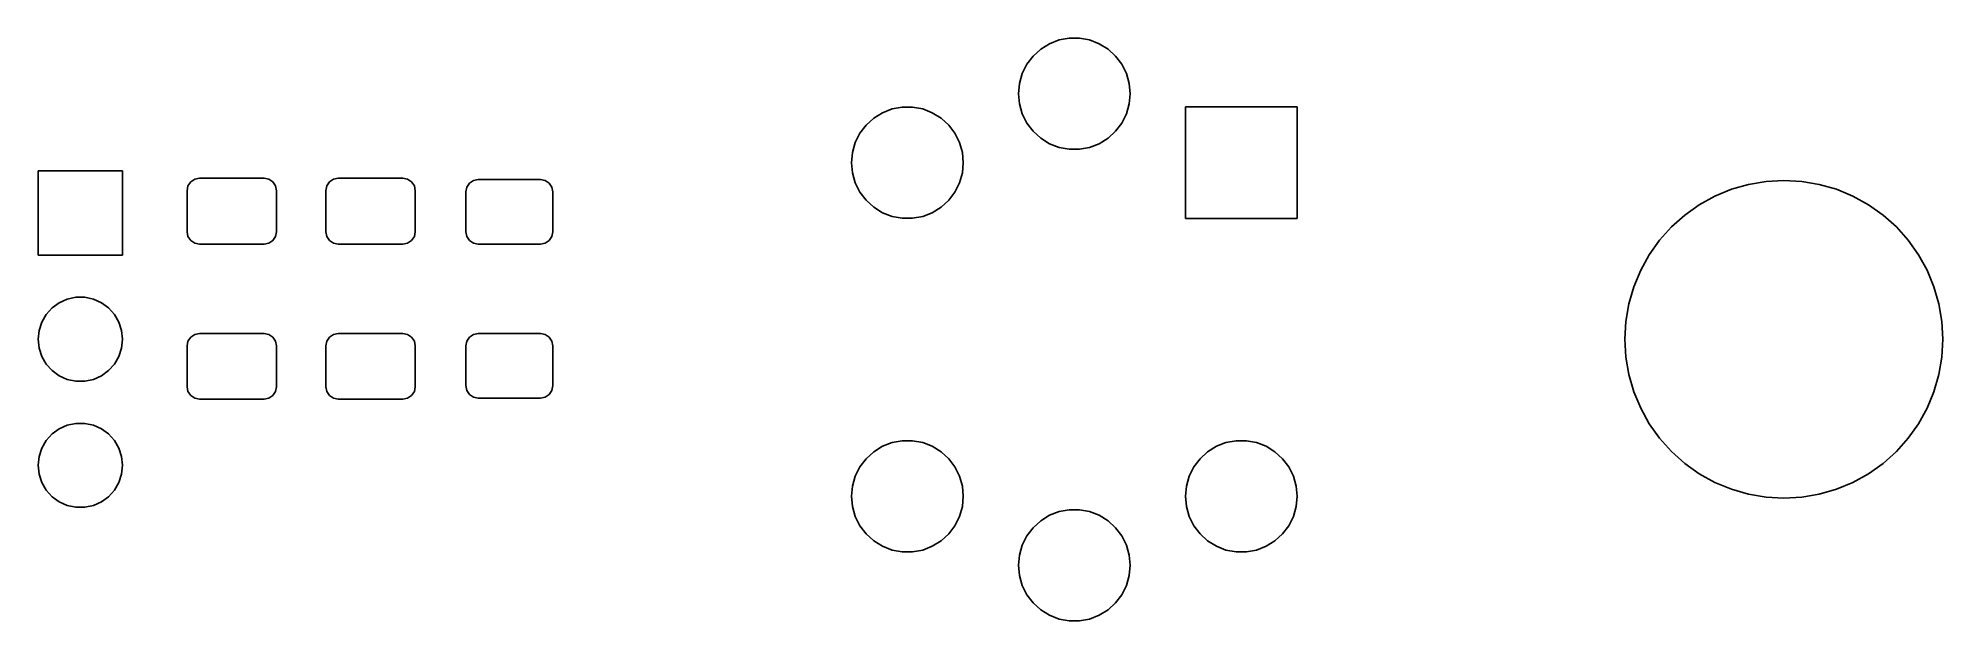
# Model space of a CAD drawing. Extents: x 126.2 to 164.5, y -99.7 to -87.9.
import ezdxf

# ---------------------------------------------------------------- set-up
doc = ezdxf.new("R2010")
doc.units = 0
doc.layers.add('BLACK', color=7, linetype='CONTINUOUS')

msp = doc.modelspace()

# ---------------------------------------------------------------- linework, layer by layer
at = {"layer": 'BLACK', "linetype": 'CONTINUOUS'}
for p, q in [((146.177, -88.2761), (146.33, -88.1362)), ((146.33, -88.1362), (146.507, -88.0269)), ((146.507, -88.0269), (146.7, -87.9519)), ((146.7, -87.9519), (146.904, -87.9138)), ((146.904, -87.9138), (147.112, -87.9138)), ((147.112, -87.9138), (147.316, -87.9519)), ((147.316, -87.9519), (147.509, -88.0269)), ((147.509, -88.0269), (147.686, -88.1362)), ((147.686, -88.1362), (147.839, -88.2761)), ((145.959, -88.6276), (146.052, -88.4418)), ((146.052, -88.4418), (146.177, -88.2761)), ((147.839, -88.2761), (147.964, -88.4418)), ((147.964, -88.4418), (148.057, -88.6276)), ((145.883, -89.034), (145.902, -88.8273)), ((145.902, -88.8273), (145.959, -88.6276)), ((148.057, -88.6276), (148.114, -88.8273)), ((148.114, -88.8273), (148.133, -89.034)), ((143.34, -89.3419), (143.544, -89.3038)), ((143.544, -89.3038), (143.752, -89.3038)), ((143.752, -89.3038), (143.956, -89.3419)), ((145.902, -89.2407), (145.883, -89.034)), ((145.959, -89.4404), (145.902, -89.2407)), ((148.114, -89.2407), (148.057, -89.4404)), ((148.133, -89.034), (148.114, -89.2407)), ((149.243, -91.549), (149.243, -89.299)), ((149.243, -89.299), (151.493, -89.299)), ((151.493, -89.299), (151.493, -91.549)), ((142.692, -89.8318), (142.817, -89.6661)), ((142.817, -89.6661), (142.97, -89.5262)), ((142.97, -89.5262), (143.147, -89.4169)), ((143.147, -89.4169), (143.34, -89.3419)), ((143.956, -89.3419), (144.149, -89.4169)), ((144.149, -89.4169), (144.326, -89.5262)), ((144.326, -89.5262), (144.479, -89.6661)), ((144.479, -89.6661), (144.604, -89.8318)), ((146.052, -89.6262), (145.959, -89.4404)), ((146.177, -89.7919), (146.052, -89.6262)), ((147.964, -89.6262), (147.839, -89.7919)), ((148.057, -89.4404), (147.964, -89.6262)), ((142.542, -90.2173), (142.599, -90.0176)), ((142.599, -90.0176), (142.692, -89.8318)), ((144.604, -89.8318), (144.697, -90.0176)), ((144.697, -90.0176), (144.754, -90.2173)), ((146.33, -89.9318), (146.177, -89.7919)), ((146.507, -90.0411), (146.33, -89.9318)), ((146.7, -90.1161), (146.507, -90.0411)), ((147.509, -90.0411), (147.316, -90.1161)), ((147.686, -89.9318), (147.509, -90.0411)), ((147.839, -89.7919), (147.686, -89.9318)), ((142.523, -90.424), (142.542, -90.2173)), ((142.542, -90.6307), (142.523, -90.424)), ((144.754, -90.2173), (144.773, -90.424)), ((144.773, -90.424), (144.754, -90.6307)), ((146.904, -90.1542), (146.7, -90.1161)), ((147.112, -90.1542), (146.904, -90.1542)), ((147.316, -90.1161), (147.112, -90.1542)), ((126.15, -92.29), (126.15, -90.59)), ((126.15, -90.59), (127.85, -90.59)), ((127.85, -90.59), (127.85, -92.29)), ((129.167, -90.8933), (129.221, -90.8122)), ((129.221, -90.8122), (129.302, -90.758)), ((129.302, -90.758), (129.398, -90.739)), ((129.398, -90.739), (130.698, -90.739)), ((130.698, -90.739), (130.794, -90.758)), ((130.794, -90.758), (130.875, -90.8122)), ((130.875, -90.8122), (130.929, -90.8933)), ((131.961, -90.8933), (132.015, -90.8122)), ((132.015, -90.8122), (132.096, -90.758)), ((132.096, -90.758), (132.192, -90.739)), ((132.192, -90.739), (133.492, -90.739)), ((133.492, -90.739), (133.588, -90.758)), ((133.588, -90.758), (133.669, -90.8122)), ((133.669, -90.8122), (133.723, -90.8933)), ((134.78, -90.9183), (134.834, -90.8372)), ((134.834, -90.8372), (134.915, -90.783)), ((134.915, -90.783), (135.011, -90.764)), ((135.011, -90.764), (136.261, -90.764)), ((136.261, -90.764), (136.357, -90.783)), ((136.357, -90.783), (136.438, -90.8372)), ((136.438, -90.8372), (136.492, -90.9183)), ((142.599, -90.8304), (142.542, -90.6307)), ((142.692, -91.0162), (142.599, -90.8304)), ((144.697, -90.8304), (144.604, -91.0162)), ((144.754, -90.6307), (144.697, -90.8304)), ((160.233, -90.9596), (160.578, -90.8602)), ((160.578, -90.8602), (160.932, -90.8001)), ((160.932, -90.8001), (161.29, -90.78)), ((161.29, -90.78), (161.648, -90.8001)), ((161.648, -90.8001), (162.002, -90.8602)), ((162.002, -90.8602), (162.347, -90.9596)), ((129.148, -90.989), (129.167, -90.8933)), ((129.148, -91.814), (129.148, -90.989)), ((130.929, -90.8933), (130.948, -90.989)), ((130.948, -90.989), (130.948, -91.814)), ((131.942, -90.989), (131.961, -90.8933)), ((131.942, -91.814), (131.942, -90.989)), ((133.723, -90.8933), (133.742, -90.989)), ((133.742, -90.989), (133.742, -91.814)), ((134.761, -91.014), (134.78, -90.9183)), ((134.761, -91.814), (134.761, -91.014)), ((136.492, -90.9183), (136.511, -91.014)), ((136.511, -91.014), (136.511, -91.814)), ((142.817, -91.1819), (142.692, -91.0162)), ((142.97, -91.3218), (142.817, -91.1819)), ((144.479, -91.1819), (144.326, -91.3218)), ((144.604, -91.0162), (144.479, -91.1819)), ((159.587, -91.2705), (159.902, -91.0969)), ((159.902, -91.0969), (160.233, -90.9596)), ((162.347, -90.9596), (162.678, -91.0969)), ((162.678, -91.0969), (162.993, -91.2705)), ((143.147, -91.4311), (142.97, -91.3218)), ((143.34, -91.5061), (143.147, -91.4311)), ((143.544, -91.5442), (143.34, -91.5061)), ((143.752, -91.5442), (143.544, -91.5442)), ((143.956, -91.5061), (143.752, -91.5442)), ((144.149, -91.4311), (143.956, -91.5061)), ((144.326, -91.3218), (144.149, -91.4311)), ((151.493, -91.549), (149.243, -91.549)), ((159.027, -91.7173), (159.295, -91.4781)), ((159.295, -91.4781), (159.587, -91.2705)), ((162.993, -91.2705), (163.285, -91.4781)), ((163.285, -91.4781), (163.553, -91.7173)), ((129.167, -91.9097), (129.148, -91.814)), ((129.221, -91.9908), (129.167, -91.9097)), ((129.302, -92.045), (129.221, -91.9908)), ((130.875, -91.9908), (130.794, -92.045)), ((130.929, -91.9097), (130.875, -91.9908)), ((130.948, -91.814), (130.929, -91.9097)), ((131.961, -91.9097), (131.942, -91.814)), ((132.015, -91.9908), (131.961, -91.9097)), ((132.096, -92.045), (132.015, -91.9908)), ((133.669, -91.9908), (133.588, -92.045)), ((133.723, -91.9097), (133.669, -91.9908)), ((133.742, -91.814), (133.723, -91.9097)), ((134.78, -91.9097), (134.761, -91.814)), ((134.834, -91.9908), (134.78, -91.9097)), ((134.915, -92.045), (134.834, -91.9908)), ((136.438, -91.9908), (136.357, -92.045)), ((136.492, -91.9097), (136.438, -91.9908)), ((136.511, -91.814), (136.492, -91.9097)), ((158.58, -92.2775), (158.788, -91.9848)), ((158.788, -91.9848), (159.027, -91.7173)), ((163.553, -91.7173), (163.792, -91.9848)), ((163.792, -91.9848), (164, -92.2775)), ((127.85, -92.29), (126.15, -92.29)), ((129.398, -92.064), (129.302, -92.045)), ((130.698, -92.064), (129.398, -92.064)), ((130.794, -92.045), (130.698, -92.064)), ((132.192, -92.064), (132.096, -92.045)), ((133.492, -92.064), (132.192, -92.064)), ((133.588, -92.045), (133.492, -92.064)), ((135.011, -92.064), (134.915, -92.045)), ((136.261, -92.064), (135.011, -92.064)), ((136.357, -92.045), (136.261, -92.064)), ((158.407, -92.5916), (158.58, -92.2775)), ((164, -92.2775), (164.173, -92.5916)), ((158.27, -92.9231), (158.407, -92.5916)), ((164.173, -92.5916), (164.31, -92.9231)), ((126.737, -93.1716), (126.911, -93.1347)), ((126.911, -93.1347), (127.089, -93.1347)), ((127.089, -93.1347), (127.263, -93.1716)), ((158.17, -93.2679), (158.27, -92.9231)), ((164.31, -92.9231), (164.41, -93.2679)), ((126.223, -93.6343), (126.312, -93.4804)), ((126.312, -93.4804), (126.431, -93.3483)), ((126.431, -93.3483), (126.575, -93.2439)), ((126.575, -93.2439), (126.737, -93.1716)), ((127.263, -93.1716), (127.425, -93.2439)), ((127.425, -93.2439), (127.569, -93.3483)), ((127.569, -93.3483), (127.688, -93.4804)), ((127.688, -93.4804), (127.777, -93.6343)), ((158.11, -93.6217), (158.17, -93.2679)), ((164.41, -93.2679), (164.47, -93.6217)), ((126.15, -93.98), (126.169, -93.8033)), ((126.169, -93.8033), (126.223, -93.6343)), ((127.777, -93.6343), (127.831, -93.8033)), ((127.831, -93.8033), (127.85, -93.98)), ((129.221, -93.9372), (129.302, -93.883)), ((129.302, -93.883), (129.398, -93.864)), ((129.398, -93.864), (130.698, -93.864)), ((130.698, -93.864), (130.794, -93.883)), ((130.794, -93.883), (130.875, -93.9372)), ((132.015, -93.9372), (132.096, -93.883)), ((132.096, -93.883), (132.192, -93.864)), ((132.192, -93.864), (133.492, -93.864)), ((133.492, -93.864), (133.588, -93.883)), ((133.588, -93.883), (133.669, -93.9372)), ((134.834, -93.9372), (134.915, -93.883)), ((134.915, -93.883), (135.011, -93.864)), ((135.011, -93.864), (136.261, -93.864)), ((136.261, -93.864), (136.357, -93.883)), ((136.357, -93.883), (136.438, -93.9372)), ((158.09, -93.98), (158.11, -93.6217)), ((164.47, -93.6217), (164.49, -93.98)), ((126.169, -94.1567), (126.15, -93.98)), ((126.223, -94.3257), (126.169, -94.1567)), ((127.831, -94.1567), (127.777, -94.3257)), ((127.85, -93.98), (127.831, -94.1567)), ((129.148, -94.114), (129.167, -94.0183)), ((129.148, -94.939), (129.148, -94.114)), ((129.167, -94.0183), (129.221, -93.9372)), ((130.875, -93.9372), (130.929, -94.0183)), ((130.929, -94.0183), (130.948, -94.114)), ((130.948, -94.114), (130.948, -94.939)), ((131.942, -94.114), (131.961, -94.0183)), ((131.942, -94.939), (131.942, -94.114)), ((131.961, -94.0183), (132.015, -93.9372)), ((133.669, -93.9372), (133.723, -94.0183)), ((133.723, -94.0183), (133.742, -94.114)), ((133.742, -94.114), (133.742, -94.939)), ((134.761, -94.114), (134.78, -94.0183)), ((134.761, -94.914), (134.761, -94.114)), ((134.78, -94.0183), (134.834, -93.9372)), ((136.438, -93.9372), (136.492, -94.0183)), ((136.492, -94.0183), (136.511, -94.114)), ((136.511, -94.114), (136.511, -94.914)), ((158.11, -94.3383), (158.09, -93.98)), ((164.49, -93.98), (164.47, -94.3383)), ((126.312, -94.4796), (126.223, -94.3257)), ((126.431, -94.6117), (126.312, -94.4796)), ((126.575, -94.7161), (126.431, -94.6117)), ((127.569, -94.6117), (127.425, -94.7161)), ((127.688, -94.4796), (127.569, -94.6117)), ((127.777, -94.3257), (127.688, -94.4796)), ((158.17, -94.6921), (158.11, -94.3383)), ((158.27, -95.0369), (158.17, -94.6921)), ((164.41, -94.6921), (164.31, -95.0369)), ((164.47, -94.3383), (164.41, -94.6921)), ((126.737, -94.7884), (126.575, -94.7161)), ((126.911, -94.8253), (126.737, -94.7884)), ((127.089, -94.8253), (126.911, -94.8253)), ((127.263, -94.7884), (127.089, -94.8253)), ((127.425, -94.7161), (127.263, -94.7884)), ((129.167, -95.0347), (129.148, -94.939)), ((129.221, -95.1158), (129.167, -95.0347)), ((130.929, -95.0347), (130.875, -95.1158)), ((130.948, -94.939), (130.929, -95.0347)), ((131.961, -95.0347), (131.942, -94.939)), ((132.015, -95.1158), (131.961, -95.0347)), ((133.723, -95.0347), (133.669, -95.1158)), ((133.742, -94.939), (133.723, -95.0347)), ((134.78, -95.0097), (134.761, -94.914)), ((134.834, -95.0908), (134.78, -95.0097)), ((136.492, -95.0097), (136.438, -95.0908)), ((136.511, -94.914), (136.492, -95.0097)), ((158.407, -95.3684), (158.27, -95.0369)), ((164.31, -95.0369), (164.173, -95.3684)), ((129.302, -95.17), (129.221, -95.1158)), ((129.398, -95.189), (129.302, -95.17)), ((130.698, -95.189), (129.398, -95.189)), ((130.794, -95.17), (130.698, -95.189)), ((130.875, -95.1158), (130.794, -95.17)), ((132.096, -95.17), (132.015, -95.1158)), ((132.192, -95.189), (132.096, -95.17)), ((133.492, -95.189), (132.192, -95.189)), ((133.588, -95.17), (133.492, -95.189)), ((133.669, -95.1158), (133.588, -95.17)), ((134.915, -95.145), (134.834, -95.0908)), ((135.011, -95.164), (134.915, -95.145)), ((136.261, -95.164), (135.011, -95.164)), ((136.357, -95.145), (136.261, -95.164)), ((136.438, -95.0908), (136.357, -95.145)), ((158.58, -95.6825), (158.407, -95.3684)), ((164.173, -95.3684), (164, -95.6825)), ((126.431, -95.8883), (126.575, -95.7839)), ((126.575, -95.7839), (126.737, -95.7116)), ((126.737, -95.7116), (126.911, -95.6747)), ((126.911, -95.6747), (127.089, -95.6747)), ((127.089, -95.6747), (127.263, -95.7116)), ((127.263, -95.7116), (127.425, -95.7839)), ((127.425, -95.7839), (127.569, -95.8883)), ((158.788, -95.9752), (158.58, -95.6825)), ((164, -95.6825), (163.792, -95.9752)), ((126.169, -96.3433), (126.223, -96.1743)), ((126.223, -96.1743), (126.312, -96.0204)), ((126.312, -96.0204), (126.431, -95.8883)), ((127.569, -95.8883), (127.688, -96.0204)), ((127.688, -96.0204), (127.777, -96.1743)), ((127.777, -96.1743), (127.831, -96.3433)), ((142.97, -96.2462), (143.147, -96.1369)), ((143.147, -96.1369), (143.34, -96.0619)), ((143.34, -96.0619), (143.544, -96.0238)), ((143.544, -96.0238), (143.752, -96.0238)), ((143.752, -96.0238), (143.956, -96.0619)), ((143.956, -96.0619), (144.149, -96.1369)), ((144.149, -96.1369), (144.326, -96.2462)), ((149.69, -96.2462), (149.867, -96.1369)), ((149.867, -96.1369), (150.06, -96.0619)), ((150.06, -96.0619), (150.264, -96.0238)), ((150.264, -96.0238), (150.472, -96.0238)), ((150.472, -96.0238), (150.676, -96.0619)), ((150.676, -96.0619), (150.869, -96.1369)), ((150.869, -96.1369), (151.046, -96.2462)), ((159.027, -96.2427), (158.788, -95.9752)), ((163.792, -95.9752), (163.553, -96.2427)), ((126.15, -96.52), (126.169, -96.3433)), ((126.169, -96.6967), (126.15, -96.52)), ((127.831, -96.3433), (127.85, -96.52)), ((127.85, -96.52), (127.831, -96.6967)), ((142.599, -96.7376), (142.692, -96.5518)), ((142.692, -96.5518), (142.817, -96.3861)), ((142.817, -96.3861), (142.97, -96.2462)), ((144.326, -96.2462), (144.479, -96.3861)), ((144.479, -96.3861), (144.604, -96.5518)), ((144.604, -96.5518), (144.697, -96.7376)), ((149.319, -96.7376), (149.412, -96.5518)), ((149.412, -96.5518), (149.537, -96.3861)), ((149.537, -96.3861), (149.69, -96.2462)), ((151.046, -96.2462), (151.199, -96.3861)), ((151.199, -96.3861), (151.324, -96.5518)), ((151.324, -96.5518), (151.417, -96.7376)), ((159.295, -96.4819), (159.027, -96.2427)), ((159.587, -96.6895), (159.295, -96.4819)), ((163.285, -96.4819), (162.993, -96.6895)), ((163.553, -96.2427), (163.285, -96.4819)), ((126.223, -96.8657), (126.169, -96.6967)), ((126.312, -97.0196), (126.223, -96.8657)), ((127.777, -96.8657), (127.688, -97.0196)), ((127.831, -96.6967), (127.777, -96.8657)), ((142.523, -97.144), (142.542, -96.9373)), ((142.542, -96.9373), (142.599, -96.7376)), ((144.697, -96.7376), (144.754, -96.9373)), ((144.754, -96.9373), (144.773, -97.144)), ((149.243, -97.144), (149.262, -96.9373)), ((149.262, -96.9373), (149.319, -96.7376)), ((151.417, -96.7376), (151.474, -96.9373)), ((151.474, -96.9373), (151.493, -97.144)), ((159.902, -96.8631), (159.587, -96.6895)), ((160.233, -97.0004), (159.902, -96.8631)), ((162.678, -96.8631), (162.347, -97.0004)), ((162.993, -96.6895), (162.678, -96.8631)), ((126.431, -97.1517), (126.312, -97.0196)), ((126.575, -97.2561), (126.431, -97.1517)), ((126.737, -97.3284), (126.575, -97.2561)), ((126.911, -97.3653), (126.737, -97.3284)), ((127.089, -97.3653), (126.911, -97.3653)), ((127.263, -97.3284), (127.089, -97.3653)), ((127.425, -97.2561), (127.263, -97.3284)), ((127.569, -97.1517), (127.425, -97.2561)), ((127.688, -97.0196), (127.569, -97.1517)), ((142.542, -97.3507), (142.523, -97.144)), ((142.599, -97.5504), (142.542, -97.3507)), ((144.754, -97.3507), (144.697, -97.5504)), ((144.773, -97.144), (144.754, -97.3507)), ((149.262, -97.3507), (149.243, -97.144)), ((149.319, -97.5504), (149.262, -97.3507)), ((151.474, -97.3507), (151.417, -97.5504)), ((151.493, -97.144), (151.474, -97.3507)), ((160.578, -97.0998), (160.233, -97.0004)), ((160.932, -97.1599), (160.578, -97.0998)), ((161.29, -97.18), (160.932, -97.1599)), ((161.648, -97.1599), (161.29, -97.18)), ((162.002, -97.0998), (161.648, -97.1599)), ((162.347, -97.0004), (162.002, -97.0998)), ((142.692, -97.7362), (142.599, -97.5504)), ((142.817, -97.9019), (142.692, -97.7362)), ((144.604, -97.7362), (144.479, -97.9019)), ((144.697, -97.5504), (144.604, -97.7362)), ((146.177, -97.7761), (146.33, -97.6362)), ((146.33, -97.6362), (146.507, -97.5269)), ((146.507, -97.5269), (146.7, -97.4519)), ((146.7, -97.4519), (146.904, -97.4138)), ((146.904, -97.4138), (147.112, -97.4138)), ((147.112, -97.4138), (147.316, -97.4519)), ((147.316, -97.4519), (147.509, -97.5269)), ((147.509, -97.5269), (147.686, -97.6362)), ((147.686, -97.6362), (147.839, -97.7761)), ((149.412, -97.7362), (149.319, -97.5504)), ((149.537, -97.9019), (149.412, -97.7362)), ((151.324, -97.7362), (151.199, -97.9019)), ((151.417, -97.5504), (151.324, -97.7362)), ((142.97, -98.0418), (142.817, -97.9019)), ((143.147, -98.1511), (142.97, -98.0418)), ((144.326, -98.0418), (144.149, -98.1511)), ((144.479, -97.9019), (144.326, -98.0418)), ((145.902, -98.3273), (145.959, -98.1276)), ((145.959, -98.1276), (146.052, -97.9418)), ((146.052, -97.9418), (146.177, -97.7761)), ((147.839, -97.7761), (147.964, -97.9418)), ((147.964, -97.9418), (148.057, -98.1276)), ((148.057, -98.1276), (148.114, -98.3273)), ((149.69, -98.0418), (149.537, -97.9019)), ((149.867, -98.1511), (149.69, -98.0418)), ((151.046, -98.0418), (150.869, -98.1511)), ((151.199, -97.9019), (151.046, -98.0418)), ((143.34, -98.2261), (143.147, -98.1511)), ((143.544, -98.2642), (143.34, -98.2261)), ((143.752, -98.2642), (143.544, -98.2642)), ((143.956, -98.2261), (143.752, -98.2642)), ((144.149, -98.1511), (143.956, -98.2261)), ((145.883, -98.534), (145.902, -98.3273)), ((148.114, -98.3273), (148.133, -98.534)), ((150.06, -98.2261), (149.867, -98.1511)), ((150.264, -98.2642), (150.06, -98.2261)), ((150.472, -98.2642), (150.264, -98.2642)), ((150.676, -98.2261), (150.472, -98.2642)), ((150.869, -98.1511), (150.676, -98.2261)), ((145.902, -98.7407), (145.883, -98.534)), ((145.959, -98.9404), (145.902, -98.7407)), ((148.114, -98.7407), (148.057, -98.9404)), ((148.133, -98.534), (148.114, -98.7407)), ((146.052, -99.1262), (145.959, -98.9404)), ((146.177, -99.2919), (146.052, -99.1262)), ((146.33, -99.4318), (146.177, -99.2919)), ((147.839, -99.2919), (147.686, -99.4318)), ((147.964, -99.1262), (147.839, -99.2919)), ((148.057, -98.9404), (147.964, -99.1262)), ((146.507, -99.5411), (146.33, -99.4318)), ((146.7, -99.6161), (146.507, -99.5411)), ((146.904, -99.6542), (146.7, -99.6161)), ((147.112, -99.6542), (146.904, -99.6542)), ((147.316, -99.6161), (147.112, -99.6542)), ((147.509, -99.5411), (147.316, -99.6161)), ((147.686, -99.4318), (147.509, -99.5411))]:
    msp.add_line(p, q, dxfattribs=at)

doc.saveas('drawing.dxf')
